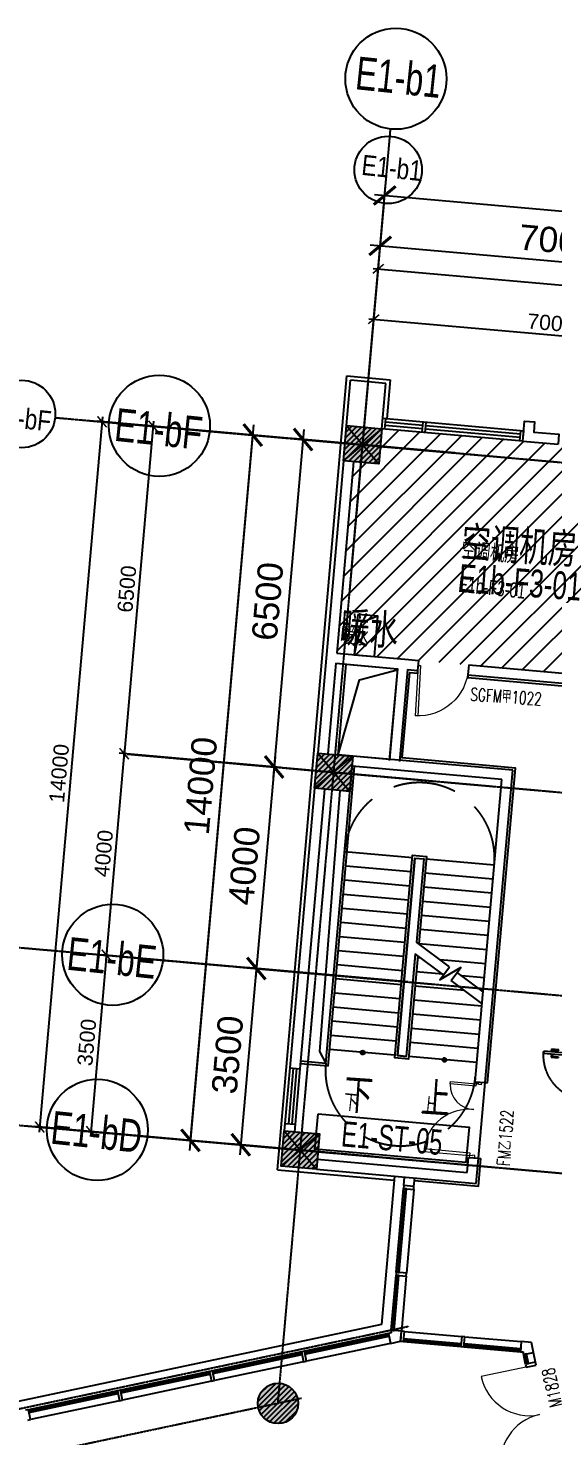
# Model space of a CAD drawing. Header units: millimetres. Extents: x -174040 to 151923, y -227569 to 142020.
# Drawn here: x -119024 to -108639, y 40837 to 68671 of the extents above; entities that cross this region are included whole.
import ezdxf
from ezdxf.enums import TextEntityAlignment as Align

# ---------------------------------------------------------------- set-up
doc = ezdxf.new("R2010")
doc.units = ezdxf.units.MM
doc.header["$LTSCALE"] = 5
for name, pattern in [('DASH', [0.35, 0.25, -0.1]), ('E-RG-1F$0$$0$DOTE', [2.42, 2, -0.2, 0.02, -0.2]), ('E-RG-2F-300xp$0$$2$CENTER', [2, 1.25, -0.25, 0.25, -0.25]), ('E1-RV-3F$0$DASH', [0.35, 0.25, -0.1]), ('XRE2$0$HIDDEN', [0.375, 0.25, -0.125])]:
    doc.linetypes.add(name, pattern=pattern)
for name, color, linetype in [('00外装饰面', 21, 'Continuous'), ('A—墙体', 7, 'Continuous'), ('A—文字索引', 40, 'Continuous'), ('A—楼梯、电梯、栏杆', 50, 'Continuous'), ('A—设备管丼、主管符号', 50, 'Continuous'), ('A—轴线、尺寸', 1, 'Continuous'), ('A—门窗', 135, 'Continuous'), ('E-COLS-F3$0$0S-COLS-HATCH', 8, 'Continuous'), ('E-COLS-F3$0$0S-COLS-HATCH-I', 8, 'Continuous'), ('E-COLS-F3$0$0S-COLS-LINE', 4, 'Continuous'), ('E-RG-2F-300xp$0$$0$0S-AXIS', 1, 'E-RG-2F-300xp$0$$2$CENTER'), ('E-RG-2F-300xp$0$E-RG-1F$0$A-DIMS-100', 1, 'Continuous'), ('E1-RI-3F$0$A-SYMB-DOOR', 4, 'Continuous'), ('I—平面—填充01(线状)', 8, 'Continuous'), ('I—平面—文字', 40, 'Continuous'), ('I—平面—文字（放大1：100）', 40, 'XRE2$0$HIDDEN'), ('I—平面—装饰面层线', 192, 'Continuous'), ('I—平面—门', 22, 'Continuous'), ('I—平面—门编号', 22, 'Continuous'), ('XRE1$0$A-SYMB', 4, 'Continuous'), ('XRE1$0$A-SYMB-NUMB-T', 4, 'Continuous'), ('轴线100', 1, 'Continuous')]:
    doc.layers.add(name, color=color, linetype=linetype)
for name, color, linetype, lineweight in [('A-DOOR', 32, 'Continuous', 5), ('E1-RI-3F$0$A-DOOR', 32, 'Continuous', 5), ('E1-RI-3F$0$A-GLAZ-CWMG', 3, 'Continuous', 5), ('E1-RV-3F$0$A-DOOR', 32, 'Continuous', 5), ('E1-RW-2F$0$A-DOOR', 1, 'Continuous', 5), ('XRE1$0$A-DOOR', 32, 'Continuous', 5)]:
    doc.layers.add(name, color=color, linetype=linetype, lineweight=lineweight)
doc.styles.add('ARIAL', font='arial.ttf')
doc.styles.add('E1-RI-3F$0$ECADI-TXT', font='simplex.shx', dxfattribs={"bigfont": 'hztxt.shx'})
doc.styles.add('XD2008', font='SIMYOU.TTF', dxfattribs={"width": 0.7})
doc.styles.add('XRE1$0$ECADI-TXT', font='simplex.shx', dxfattribs={"bigfont": 'hztxt.shx'})
doc.styles.add('幼圆', font='SIMYOU.TTF', dxfattribs={"width": 0.7})
doc.dimstyles.new('200', dxfattribs={"dimscale": 200, "dimtxt": 2.5, "dimasz": 2, "dimexe": 1, "dimexo": 1, "dimgap": 0.8, "dimtad": 1, "dimdec": 0, "dimdsep": 46, "dimtxsty": 'ARIAL', "dimblk1": 'ARCHTICK', "dimblk2": 'ARCHTICK', "dimsah": 1, "dimcen": -0.9, "dimdle": 1, "dimclrd": 256, "dimclre": 256, "dimclrt": 40, "dimaunit": 1, "dimadec": 0, "dimazin": 0, "dimtfac": 0.35, "dimtdec": 0, "dimtix": 1, "dimtmove": 2, "dimatfit": 3, "dimldrblk": 'ARCHTICK', "dimfxl": 0, "dimtvp": 0.8, "dimtolj": 1, "dimtzin": 0, "dimarcsym": 0})
doc.dimstyles.new('副本 100', dxfattribs={"dimscale": 100, "dimtxt": 2.5, "dimasz": 2, "dimexe": 1, "dimexo": 1, "dimgap": 0.8, "dimtad": 1, "dimdec": 0, "dimdsep": 46, "dimtxsty": 'ARIAL', "dimblk1": 'ARCHTICK', "dimblk2": 'ARCHTICK', "dimsah": 1, "dimcen": -0.9, "dimdle": 1, "dimclrd": 256, "dimclre": 256, "dimclrt": 40, "dimaunit": 1, "dimadec": 0, "dimazin": 0, "dimtfac": 0.35, "dimtdec": 0, "dimtix": 1, "dimtmove": 2, "dimatfit": 3, "dimldrblk": 'ARCHTICK', "dimfxl": 0, "dimtvp": 0.8, "dimtolj": 1, "dimtzin": 0, "dimarcsym": 0})
pattern_1 = [(45, (0, 0), (-53.0330086, 53.0330086), [])]

# ---------------------------------------------------------------- blocks, each defined once
blk = doc.blocks.new('_ArchTick')
at = {"color": 0, "linetype": 'ByBlock', "const_width": 0.15}
blk.add_lwpolyline([(-0.5, -0.5), (0.5, 0.5)], dxfattribs=at)
blk = doc.blocks.new('*D172')
at = {"layer": 'A—轴线、尺寸', "linetype": 'ByBlock', "lineweight": -2}
for p, q in [((-112479, 59586), (-112038, 64567)), ((-112255, 64385), (-104884, 63733)), ((-105506, 58970), (-105066, 63950))]:
    blk.add_line(p, q, dxfattribs=at)
at = {"layer": 'Defpoints', "color": 0, "linetype": 'ByBlock'}
for p in [(-105083, 63751), (-112496, 59387), (-105524, 58771)]:
    blk.add_point(p, dxfattribs=at)
at = {"layer": 'A—轴线、尺寸', "linetype": 'ByBlock', "lineweight": -2, "xscale": 400, "yscale": 400, "zscale": 400}
for p, rotation in [((-112056, 64367), 174.9478286028069), ((-105083, 63751), 354.9478286028069)]:
    blk.add_blockref('_ArchTick', p, dxfattribs=dict(at, rotation=rotation))
at = {"layer": 'A—轴线、尺寸', "color": 40, "linetype": 'ByBlock', "insert": (-108533, 64473), "char_height": 500, "attachment_point": 5, "rotation": 354.9478, "style": 'ARIAL'}
blk.add_mtext('\\A1;7000', dxfattribs=at)
blk = doc.blocks.new('*D203')
at = {"layer": 'A—轴线、尺寸', "linetype": 'ByBlock', "lineweight": -2}
for p, q in [((-112521, 59088), (-111949, 65563)), ((-112166, 65381), (-66444, 61339)), ((-67198, 55081), (-66626, 61556))]:
    blk.add_line(p, q, dxfattribs=at)
at = {"layer": 'Defpoints', "color": 0, "linetype": 'ByBlock'}
for p in [(-66643, 61357), (-112539, 58889), (-67216, 54882)]:
    blk.add_point(p, dxfattribs=at)
at = {"layer": 'A—轴线、尺寸', "linetype": 'ByBlock', "lineweight": -2, "xscale": 400, "yscale": 400, "zscale": 400}
for p, rotation in [((-111967, 65363), 174.9478286028069), ((-66643, 61357), 354.9478286028069)]:
    blk.add_blockref('_ArchTick', p, dxfattribs=dict(at, rotation=rotation))
at = {"layer": 'A—轴线、尺寸', "color": 40, "linetype": 'ByBlock', "insert": (-89268, 63774), "char_height": 500, "attachment_point": 5, "rotation": 354.9478, "style": 'ARIAL'}
blk.add_mtext('\\A1;45500', dxfattribs=at)
blk = doc.blocks.new('*D251')
at = {"layer": 'A—轴线、尺寸', "linetype": 'ByBlock', "lineweight": -2}
for p, q in [((-114490, 50277), (-114834, 46393)), ((-111889, 49847), (-114707, 50096)), ((-112197, 46360), (-115015, 46609))]:
    blk.add_line(p, q, dxfattribs=at)
at = {"layer": 'Defpoints', "color": 0, "linetype": 'ByBlock'}
for p in [(-111690, 49829), (-114816, 46592), (-111998, 46343)]:
    blk.add_point(p, dxfattribs=at)
at = {"layer": 'A—轴线、尺寸', "linetype": 'ByBlock', "lineweight": -2, "xscale": 400, "yscale": 400, "zscale": 400}
for p, rotation in [((-114508, 50078), 84.94782860218022), ((-114816, 46592), 264.9478286021802)]:
    blk.add_blockref('_ArchTick', p, dxfattribs=dict(at, rotation=rotation))
at = {"layer": 'A—轴线、尺寸', "color": 40, "linetype": 'ByBlock', "insert": (-115076, 48372), "char_height": 500, "attachment_point": 5, "rotation": 84.9478, "style": 'ARIAL'}
blk.add_mtext('\\A1;3500', dxfattribs=at)
blk = doc.blocks.new('*D252')
at = {"layer": 'A—轴线、尺寸', "linetype": 'ByBlock', "lineweight": -2}
for p, q in [((-114562, 60825), (-115830, 46481)), ((-110183, 60237), (-114779, 60643)), ((-111416, 46291), (-116012, 46697))]:
    blk.add_line(p, q, dxfattribs=at)
at = {"layer": 'Defpoints', "color": 0, "linetype": 'ByBlock'}
for p in [(-109983, 60219), (-115812, 46680), (-111216, 46274)]:
    blk.add_point(p, dxfattribs=at)
at = {"layer": 'A—轴线、尺寸', "linetype": 'ByBlock', "lineweight": -2, "xscale": 400, "yscale": 400, "zscale": 400}
for p, rotation in [((-114579, 60625), 84.94782860218022), ((-115812, 46680), 264.9478286021802)]:
    blk.add_blockref('_ArchTick', p, dxfattribs=dict(at, rotation=rotation))
at = {"layer": 'A—轴线、尺寸', "color": 40, "linetype": 'ByBlock', "insert": (-115610, 53689), "char_height": 500, "attachment_point": 5, "rotation": 84.9478, "style": 'ARIAL'}
blk.add_mtext('\\A1;14000', dxfattribs=at)
blk = doc.blocks.new('*D287')
at = {"layer": 'A—轴线、尺寸', "linetype": 'ByBlock', "lineweight": -2}
for p, q in [((-113566, 60737), (-114173, 53863)), ((-110581, 60272), (-113783, 60555)), ((-111153, 53797), (-114355, 54080))]:
    blk.add_line(p, q, dxfattribs=at)
at = {"layer": 'Defpoints', "color": 0, "linetype": 'ByBlock'}
for p in [(-110382, 60254), (-114156, 54063), (-110954, 53780)]:
    blk.add_point(p, dxfattribs=at)
at = {"layer": 'A—轴线、尺寸', "linetype": 'ByBlock', "lineweight": -2, "xscale": 400, "yscale": 400, "zscale": 400}
for p, rotation in [((-113583, 60537), 84.94782860218022), ((-114156, 54063), 264.9478286021802)]:
    blk.add_blockref('_ArchTick', p, dxfattribs=dict(at, rotation=rotation))
at = {"layer": 'A—轴线、尺寸', "color": 40, "linetype": 'ByBlock', "insert": (-114283, 57337), "char_height": 500, "attachment_point": 5, "rotation": 84.9478, "style": 'ARIAL'}
blk.add_mtext('\\A1;6500', dxfattribs=at)
blk = doc.blocks.new('*D288')
at = {"layer": 'A—轴线、尺寸', "linetype": 'ByBlock', "lineweight": -2}
for p, q in [((-114138, 54262), (-114526, 49879)), ((-111153, 53797), (-114355, 54080)), ((-111506, 49813), (-114707, 50096))]:
    blk.add_line(p, q, dxfattribs=at)
at = {"layer": 'Defpoints', "color": 0, "linetype": 'ByBlock'}
for p in [(-110954, 53780), (-114508, 50078), (-111307, 49795)]:
    blk.add_point(p, dxfattribs=at)
at = {"layer": 'A—轴线、尺寸', "linetype": 'ByBlock', "lineweight": -2, "xscale": 400, "yscale": 400, "zscale": 400}
for p, rotation in [((-114156, 54063), 84.94782860218022), ((-114508, 50078), 264.9478286021802)]:
    blk.add_blockref('_ArchTick', p, dxfattribs=dict(at, rotation=rotation))
at = {"layer": 'A—轴线、尺寸', "color": 40, "linetype": 'ByBlock', "insert": (-114746, 52107), "char_height": 500, "attachment_point": 5, "rotation": 84.9478, "style": 'ARIAL'}
blk.add_mtext('\\A1;4000', dxfattribs=at)
blk = doc.blocks.new('E1-RI-3F$0$SINGLE-FLUSH_VISION_-_0_94')
at = {"layer": 'E1-RI-3F$0$A-DOOR'}
for p, q in [((399, -76), (399, -1075)), ((450, -76), (399, -76)), ((450, -76), (450, -1076))]:
    blk.add_line(p, q, dxfattribs=at)
blk.add_arc((450, -76), 1000, 180, 270, dxfattribs=at)
blk = doc.blocks.new('XRE3')
at = {"layer": 'E-COLS-F3$0$0S-COLS-HATCH'}
for points in [[(11731058, -6148406), (11731755, -6148468), (11731693, -6149165), (11730996, -6149103)], [(11730485, -6154881), (11731183, -6154943), (11731121, -6155640), (11730424, -6155578)], [(11729825, -6162352), (11730522, -6162413), (11730460, -6163111), (11729763, -6163049)]]:
    blk.add_hatch(color=18, dxfattribs=at).paths.add_polyline_path(points)
h = blk.add_hatch(color=18, dxfattribs=at)
edge = h.paths.add_edge_path()
edge.add_arc((11729700, -6167740), 400, 0, 360)
at = {"layer": 'E-COLS-F3$0$0S-COLS-HATCH-I'}
h = blk.add_hatch(dxfattribs=at)
h.set_pattern_fill('ANSI31', color=256, scale=600, style=0)
h.set_pattern_definition(pattern_1)
h.paths.add_polyline_path([(11731058, -6148406), (11731755, -6148468), (11731693, -6149165), (11730996, -6149103)])
h = blk.add_hatch(dxfattribs=at)
h.set_pattern_fill('ANSI31', color=256, scale=600, style=0)
h.set_pattern_definition(pattern_1)
h.paths.add_polyline_path([(11730485, -6154881), (11731183, -6154943), (11731121, -6155640), (11730424, -6155578)])
h = blk.add_hatch(dxfattribs=at)
h.set_pattern_fill('ANSI31', color=256, scale=600, style=0)
h.set_pattern_definition(pattern_1)
h.paths.add_polyline_path([(11729825, -6162352), (11730522, -6162413), (11730460, -6163111), (11729763, -6163049)])
h = blk.add_hatch(dxfattribs=at)
h.set_pattern_fill('ANSI31', color=256, scale=600, style=0)
h.set_pattern_definition([(45, (-64.46, -729.16), (-53.0330086, 53.0330086), [])])
edge = h.paths.add_edge_path()
edge.add_arc((11729700, -6167740), 400, 0, 360)
at = {"layer": 'Defpoints'}
for p, q in [((11730996, -6149103), (11731755, -6148468)), ((11731058, -6148406), (11731693, -6149165)), ((11730485, -6154881), (11731121, -6155640)), ((11730424, -6155578), (11731183, -6154943)), ((11729763, -6163049), (11730522, -6162413)), ((11729825, -6162352), (11730460, -6163111))]:
    blk.add_line(p, q, dxfattribs=at)
at = {"layer": 'E-COLS-F3$0$0S-COLS-LINE', "color": 255}
for points in [[(11731058, -6148406), (11731755, -6148468), (11731693, -6149165), (11730996, -6149103)], [(11730485, -6154881), (11731183, -6154943), (11731121, -6155640), (11730424, -6155578)], [(11729825, -6162352), (11730522, -6162413), (11730460, -6163111), (11729763, -6163049)]]:
    blk.add_lwpolyline(points, close=True, dxfattribs=at)
blk.add_circle((11729700, -6167740), 400, dxfattribs=at)
blk = doc.blocks.new('E1-RI-3F$0$ECADI-TAG-DOOR')
blk = doc.blocks.new('E1-RV-3F$0$m1500')
at = {"layer": 'E1-RV-3F$0$A-DOOR'}
for p, q in [((11840495, -6201812), (11840533, -6201812)), ((11840495, -6201812), (11840495, -6201912)), ((11840495, -6201912), (11840545, -6201912)), ((11840533, -6201862), (11840533, -6201812)), ((11840533, -6201862), (11840545, -6201862)), ((11840545, -6201912), (11840545, -6201862)), ((11841958, -6201862), (11841945, -6201862)), ((11841945, -6201912), (11841945, -6201862)), ((11841995, -6201912), (11841945, -6201912)), ((11841958, -6201862), (11841958, -6201812)), ((11841995, -6201812), (11841958, -6201812)), ((11841995, -6201812), (11841995, -6201912))]:
    blk.add_line(p, q, dxfattribs=at)
for points in [[(11840533, -6200900), (11840533, -6201812), (11840583, -6201812), (11840583, -6200900)], [(11841958, -6201299), (11841958, -6201812), (11841908, -6201812), (11841908, -6201299)]]:
    blk.add_lwpolyline(points, close=True, dxfattribs=at)
for centre, radius, start, end in [((11840558, -6201787), 888, 358.3865, 88.3865), ((11841933, -6201787), 489, 92.9807, 182.9807)]:
    blk.add_arc(centre, radius, start, end, dxfattribs=at)
blk = doc.blocks.new('E1-RV-3F$0$3')
at = {"layer": 'A—楼梯、电梯、栏杆'}
h = blk.add_hatch(color=256, dxfattribs=at)
edge = h.paths.add_edge_path()
edge.add_arc((10773785, -7567737), 20, 138.7891, 318.7891, ccw=False)
edge.add_arc((10773785, -7567737), 20, -41.2109, 138.7891, ccw=False)
blk.add_lwpolyline([(10773800, -7567750, -1), (10773770, -7567724, -1)], format="xyb", close=True, dxfattribs=at)
blk = doc.blocks.new('E1-RI-3F$0$MRY_CW-DOOR-2_ALUMINUM_-_C')
at = {"layer": 'E1-RI-3F$0$A-DOOR'}
for p, q in [((-970, 12.7), (-970, 979.525)), ((970, 12.7), (970, 985.875))]:
    blk.add_line(p, q, dxfattribs=at)
for centre, radius, start, end in [((-970, 12.7), 966.825, 360, 90), ((970, 12.7), 973.175, 90, 180)]:
    blk.add_arc(centre, radius, start, end, dxfattribs=at)
blk = doc.blocks.new('XRE1$0$ECADI-TAG-CODE')
at = {"layer": 'XRE1$0$A-SYMB-NUMB-T', "color": 1}
blk.add_lwpolyline([(0, 3.5), (15, 3.5), (15, 0), (0, 0)], close=True, dxfattribs=at)
at = {"layer": 'XRE1$0$A-SYMB-NUMB-T', "style": 'XRE1$0$ECADI-TXT', "width": 0.7}
blk.add_attdef('CODE', text='', height=2.5, dxfattribs=at).set_placement((7.5, 1.75), align=Align.MIDDLE_CENTER)
blk = doc.blocks.new('XRE1$0$DOOR1000')
at = {"layer": 'XRE1$0$A-DOOR'}
for p, q in [((0, 1000), (56, 1000)), ((0, 0), (0, 1000)), ((56, 0), (56, 1000)), ((0, 0), (56, 0))]:
    blk.add_line(p, q, dxfattribs=at)
blk.add_arc((0, 0), 1000, 0, 90, dxfattribs=at)
blk = doc.blocks.new('E1-RW-2F$0$DOOR1000')
at = {"layer": 'E1-RW-2F$0$A-DOOR'}
for p, q in [((0, 1000), (56, 1000)), ((0, 0), (0, 1000)), ((56, 0), (56, 1000)), ((0, 0), (56, 0))]:
    blk.add_line(p, q, dxfattribs=at)
blk.add_arc((0, 0), 1000, 0, 90, dxfattribs=at)
blk = doc.blocks.new('E1-RW-1F$0$DOOR1000')
at = {"layer": 'I—平面—门'}
for p, q in [((0, 1000), (56, 1000)), ((0, 0), (0, 1000)), ((56, 0), (56, 1000)), ((-62, 826), (-40, 804)), ((-62, 826), (-62, 674)), ((-8, 826), (-62, 826)), ((-40, 674), (-62, 674)), ((-40, 804), (-40, 674)), ((-8, 804), (-40, 804)), ((-8, 845), (-8, 784)), ((1, 845), (-8, 845)), ((1, 784), (-8, 784)), ((56, 845), (65, 845)), ((56, 784), (65, 784)), ((65, 845), (65, 784)), ((65, 826), (120, 826)), ((65, 804), (98, 804)), ((120, 826), (98, 804)), ((98, 804), (98, 674)), ((98, 674), (120, 674)), ((120, 826), (120, 674)), ((0, 0), (56, 0))]:
    blk.add_line(p, q, dxfattribs=at)
at = {"layer": 'I—平面—门', "color": 8, "linetype": 'DASH', "ltscale": 0.4}
blk.add_arc((0, 0), 1000, 0, 90, dxfattribs=at)
blk = doc.blocks.new('DOOR1000')
at = {"layer": 'A-DOOR'}
for p, q in [((0, 1000), (56, 1000)), ((0, 0), (0, 1000)), ((56, 0), (56, 1000)), ((0, 0), (56, 0))]:
    blk.add_line(p, q, dxfattribs=at)
blk.add_arc((0, 0), 1000, 0, 90, dxfattribs=at)
blk = doc.blocks.new('*D442')
at = {"layer": 'Defpoints', "color": 0, "linetype": 'ByBlock'}
for p in [(-225729, 62820), (-233142, 58457), (-226169, 57840)]:
    blk.add_point(p, dxfattribs=at)
at = {"layer": '轴线100', "linetype": 'ByBlock', "lineweight": -2}
for p, q in [((-233133, 58556), (-232693, 63536)), ((-232801, 63446), (-225629, 62812)), ((-226160, 57940), (-225720, 62920))]:
    blk.add_line(p, q, dxfattribs=at)
at = {"layer": '轴线100', "linetype": 'ByBlock', "lineweight": -2, "xscale": 200, "yscale": 200, "zscale": 200}
for p, rotation in [((-232702, 63437), 174.9478286063447), ((-225729, 62820), 354.9478286063447)]:
    blk.add_blockref('_ArchTick', p, dxfattribs=dict(at, rotation=rotation))
at = {"layer": '轴线100', "color": 40, "linetype": 'ByBlock', "insert": (-229195, 63361), "char_height": 300, "attachment_point": 5, "rotation": 354.9478, "style": 'ARIAL'}
blk.add_mtext('\\A1;7000', dxfattribs=at)
blk = doc.blocks.new('*D474')
at = {"layer": 'Defpoints', "color": 0, "linetype": 'ByBlock'}
for p in [(-187289, 60426), (-233185, 57958), (-187861, 53952)]:
    blk.add_point(p, dxfattribs=at)
at = {"layer": '轴线100', "linetype": 'ByBlock', "lineweight": -2}
for p, q in [((-233176, 58058), (-232603, 64532)), ((-232712, 64442), (-187189, 60417)), ((-187853, 54051), (-187280, 60526))]:
    blk.add_line(p, q, dxfattribs=at)
at = {"layer": '轴线100', "linetype": 'ByBlock', "lineweight": -2, "xscale": 200, "yscale": 200, "zscale": 200}
for p, rotation in [((-232612, 64433), 174.9478286063447), ((-187289, 60426), 354.9478286063447)]:
    blk.add_blockref('_ArchTick', p, dxfattribs=dict(at, rotation=rotation))
at = {"layer": '轴线100', "color": 40, "linetype": 'ByBlock', "insert": (-209930, 62662), "char_height": 300, "attachment_point": 5, "rotation": 354.9478, "style": 'ARIAL'}
blk.add_mtext('\\A1;45500', dxfattribs=at)
blk = doc.blocks.new('*D522')
at = {"layer": 'Defpoints', "color": 0, "linetype": 'ByBlock'}
for p in [(-235174, 50611), (-238300, 47374), (-235482, 47125)]:
    blk.add_point(p, dxfattribs=at)
at = {"layer": '轴线100', "linetype": 'ByBlock', "lineweight": -2}
for p, q in [((-237983, 50960), (-238309, 47275)), ((-235274, 50620), (-238092, 50869)), ((-235582, 47134), (-238400, 47383))]:
    blk.add_line(p, q, dxfattribs=at)
at = {"layer": '轴线100', "linetype": 'ByBlock', "lineweight": -2, "xscale": 200, "yscale": 200, "zscale": 200}
for p, rotation in [((-237992, 50861), 84.94782860218118), ((-238300, 47374), 264.9478286021812)]:
    blk.add_blockref('_ArchTick', p, dxfattribs=dict(at, rotation=rotation))
at = {"layer": '轴线100', "color": 40, "linetype": 'ByBlock', "insert": (-238379, 49138), "char_height": 300, "attachment_point": 5, "rotation": 84.9478, "style": 'ARIAL'}
blk.add_mtext('\\A1;3500', dxfattribs=at)
blk = doc.blocks.new('*D523')
at = {"layer": 'Defpoints', "color": 0, "linetype": 'ByBlock'}
for p in [(-233120, 60971), (-239312, 47464), (-234353, 47025)]:
    blk.add_point(p, dxfattribs=at)
at = {"layer": '轴线100', "linetype": 'ByBlock', "lineweight": -2}
for p, q in [((-238070, 61509), (-239321, 47364)), ((-233219, 60980), (-238178, 61418)), ((-234452, 47034), (-239411, 47472))]:
    blk.add_line(p, q, dxfattribs=at)
at = {"layer": '轴线100', "linetype": 'ByBlock', "lineweight": -2, "xscale": 200, "yscale": 200, "zscale": 200}
for p, rotation in [((-238079, 61409), 84.94782860218118), ((-239312, 47464), 264.9478286021812)]:
    blk.add_blockref('_ArchTick', p, dxfattribs=dict(at, rotation=rotation))
at = {"layer": '轴线100', "color": 40, "linetype": 'ByBlock', "insert": (-238928, 54457), "char_height": 300, "attachment_point": 5, "rotation": 84.9478, "style": 'ARIAL'}
blk.add_mtext('\\A1;14000', dxfattribs=at)
blk = doc.blocks.new('*D562')
at = {"layer": 'Defpoints', "color": 0, "linetype": 'ByBlock'}
for p in [(-233866, 61037), (-237640, 54845), (-234439, 54562)]:
    blk.add_point(p, dxfattribs=at)
at = {"layer": '轴线100', "linetype": 'ByBlock', "lineweight": -2}
for p, q in [((-237059, 61419), (-237649, 54745)), ((-233966, 61046), (-237167, 61329)), ((-234538, 54571), (-237740, 54854))]:
    blk.add_line(p, q, dxfattribs=at)
at = {"layer": '轴线100', "linetype": 'ByBlock', "lineweight": -2, "xscale": 200, "yscale": 200, "zscale": 200}
for p, rotation in [((-237068, 61320), 84.94782860218118), ((-237640, 54845), 264.9478286021812)]:
    blk.add_blockref('_ArchTick', p, dxfattribs=dict(at, rotation=rotation))
at = {"layer": '轴线100', "color": 40, "linetype": 'ByBlock', "insert": (-237586, 58103), "char_height": 300, "attachment_point": 5, "rotation": 84.9478, "style": 'ARIAL'}
blk.add_mtext('\\A1;6500', dxfattribs=at)
blk = doc.blocks.new('*D563')
at = {"layer": 'Defpoints', "color": 0, "linetype": 'ByBlock'}
for p in [(-234439, 54562), (-237992, 50861), (-234791, 50578)]:
    blk.add_point(p, dxfattribs=at)
at = {"layer": '轴线100', "linetype": 'ByBlock', "lineweight": -2}
for p, q in [((-237631, 54945), (-238001, 50761)), ((-234538, 54571), (-237740, 54854)), ((-234890, 50586), (-238092, 50869))]:
    blk.add_line(p, q, dxfattribs=at)
at = {"layer": '轴线100', "linetype": 'ByBlock', "lineweight": -2, "xscale": 200, "yscale": 200, "zscale": 200}
for p, rotation in [((-237640, 54845), 84.94782860218118), ((-237992, 50861), 264.9478286021812)]:
    blk.add_blockref('_ArchTick', p, dxfattribs=dict(at, rotation=rotation))
at = {"layer": '轴线100', "color": 40, "linetype": 'ByBlock', "insert": (-238048, 52873), "char_height": 300, "attachment_point": 5, "rotation": 84.9478, "style": 'ARIAL'}
blk.add_mtext('\\A1;4000', dxfattribs=at)
blk = doc.blocks.new('A$C1C9D1350')
at = {"layer": '轴线100', "linetype": 'E-RG-1F$0$$0$DOTE'}
for p, q in [((-234596.2, 41999.3), (-232498.4, 65727.9)), ((-239010.8, 61491.6), (-181729.9, 56427.6)), ((-237578.2, 54839.6), (-219547.3, 53245.6)), ((-239935.4, 51032.4), (-182654.5, 45968.4)), ((-240243.7, 47546), (-182962.7, 42482)), ((-232013.8, 43517), (-276627.4, 34072.6)), ((-234132.4, 42097.4), (-276431.7, 33143))]:
    blk.add_line(p, q, dxfattribs=at)
at = {"layer": '轴线100', "linetype": 'ByBlock'}
blk.add_line((-232744.4, 62945), (-232498.4, 65727.9), dxfattribs=at)
for centre in [(-232416.2, 66389.4), (-239669.8, 61562.6)]:
    blk.add_circle(centre, 666.7, dxfattribs=at)
at = {"layer": '轴线100', "color": 40, "style": 'ARIAL', "width": 0.8}
for s, p in [('E1-b1', (-232343.3, 66429.2)), ('E1-bF', (-239691.7, 61480.1))]:
    blk.add_text(s, height=400, rotation=354, dxfattribs=at).set_placement(p, align=Align.MIDDLE_CENTER)
at = {"layer": '轴线100', "linetype": 'ByBlock'}
for base, p1, p2, angle, picture, middle in [((-187289, 60426), (-233184.6, 57958.5), (-187861.4, 53951.6), 174.94783, '*D474', (-209930.1, 62661.7)), ((-225728.9, 62820.4), (-233141.9, 58456.7), (-226169.1, 57840.2), 174.94783, '*D442', (-229194.7, 63360.9)), ((-239311.8, 47463.6), (-233119.8, 60970.8), (-234352.6, 47025.2), 84.94783, '*D523', (-238927.6, 54457)), ((-237640, 54845.1), (-233866.1, 61036.8), (-234438.5, 54562), 84.94783, '*D562', (-237586.1, 58103)), ((-237992.3, 50860.6), (-234438.5, 54562), (-234790.8, 50577.6), 84.94783, '*D563', (-238048.4, 52873.4)), ((-238300.5, 47374.2), (-235174, 50611.5), (-235482.3, 47125.1), 84.94783, '*D522', (-238378.7, 49138))]:
    dim = blk.add_linear_dim(base=base, p1=p1, p2=p2, angle=angle, dimstyle='副本 100', override={"dimtxt": 3}, dxfattribs=at)
    dim.commit()
    dim.dimension.update_dxf_attribs({"geometry": picture, "text_midpoint": middle})

msp = doc.modelspace()

# ---------------------------------------------------------------- hatches: boundary and pattern name
at = {"layer": 'I—平面—填充01(线状)'}
h = msp.add_hatch(dxfattribs=at)
h.set_pattern_fill('ANSI31', color=256, scale=100, style=0)
h.set_pattern_definition([(45, (-11843778.7, 6209218.7), (-224.506403, 224.506403), [])])
edge = h.paths.add_edge_path()
edge.add_line((-112023.8, 60750.8), (-112085.4, 60053.6))
edge.add_line((-112085.4, 60053.6), (-112583.3, 60097.6))
edge.add_line((-112583.3, 60097.6), (-112917.9, 56312.4))
edge.add_line((-112917.9, 56312.4), (-105895.5, 55691.5))
edge.add_line((-105895.5, 55691.5), (-105560.8, 59476.8))
edge.add_line((-105560.8, 59476.8), (-105809.9, 59498.8))
edge.add_line((-105809.9, 59498.8), (-105746.8, 60195.9))
edge.add_line((-105746.8, 60195.9), (-112023.8, 60750.9))

# ---------------------------------------------------------------- linework, layer by layer
at = {"layer": '00外装饰面', "linetype": 'ByBlock', "ltscale": 5}
for p, q in [((-114085.9, 46095.5), (-112715.5, 61795.3)), ((-112715.5, 61795.3), (-111858.7, 61720.5)), ((-111858.7, 61720.5), (-111927.4, 60943.1)), ((-114085.9, 46095.5), (-111781.4, 45891.8)), ((-111774.6, 45971.3), (-112028.7, 43037.5)), ((-112028.7, 43037.5), (-121062.3, 41125.2))]:
    msp.add_line(p, q, dxfattribs=at)
at = {"layer": 'A—墙体'}
for p, q in [((-112721, 60812.5), (-112641.8, 61709.3)), ((-111944.5, 61647.7), (-112641.8, 61709.3)), ((-112023.8, 60750.8), (-111944.5, 61647.7)), ((-109234.2, 60504.2), (-109216.5, 60703.6)), ((-109234.2, 60504.2), (-108536.9, 60442.6)), ((-112782.5, 60115.2), (-113293.3, 54337.7)), ((-112583.3, 60097.6), (-112917.9, 56312.4)), ((-112917.9, 56312.4), (-111498.6, 56186.9)), ((-112935.5, 56113.1), (-113094, 54320.1)), ((-112935.5, 56113.1), (-111715.5, 56005.3)), ((-111715.5, 56005.3), (-111876.2, 54187.4)), ((-111516.2, 55987.7), (-111676.9, 54169.7)), ((-111516.2, 55987.7), (-111317, 55970.1)), ((-111498.6, 56186.9), (-111299.4, 56169.3)), ((-111299.4, 56169.3), (-111317, 55970.1)), ((-110303.3, 56081.2), (-110320.9, 55882)), ((-110303.3, 56081.2), (-107091, 55797.3)), ((-110320.9, 55882), (-107108.4, 55598)), ((-109650.3, 53814.9), (-112613.7, 54076.9)), ((-109650.3, 53814.9), (-112613.7, 54076.9)), ((-109433.5, 53996.5), (-112596.1, 54276.1)), ((-109433.5, 53996.5), (-112596.1, 54276.1)), ((-110178.7, 47838.2), (-109650.3, 53814.9)), ((-110178.7, 47838.2), (-109650.3, 53814.9)), ((-109979.5, 47820.6), (-109433.5, 53996.5)), ((-109979.5, 47820.6), (-109433.5, 53996.5)), ((-113355.1, 53640.5), (-113843.8, 48112)), ((-113355.1, 53640.5), (-113843.8, 48112)), ((-113155.8, 53622.9), (-113644.6, 48094.4)), ((-113155.8, 53622.9), (-113644.6, 48094.4)), ((-113843.8, 48112), (-113644.6, 48094.4)), ((-113843.8, 48112), (-113644.6, 48094.4)), ((-110178.7, 47838.2), (-109979.5, 47820.6)), ((-110178.7, 47838.2), (-109979.5, 47820.6)), ((-113940.7, 47016.3), (-113953.9, 46866.9)), ((-113940.7, 47016.3), (-113953.9, 46866.9)), ((-113940.7, 47016.3), (-113741.4, 46998.7)), ((-113940.7, 47016.3), (-113741.4, 46998.7)), ((-113741.4, 46998.7), (-113754.7, 46849.3)), ((-113741.4, 46998.7), (-113754.7, 46849.3)), ((-113300.6, 46307.2), (-110337.2, 46045.2)), ((-113300.6, 46307.2), (-110337.2, 46045.2)), ((-110337.2, 46045.2), (-110310.8, 46344)), ((-110337.2, 46045.2), (-110310.8, 46344)), ((-110310.8, 46344), (-110111.6, 46326.4)), ((-110310.8, 46344), (-110111.6, 46326.4)), ((-110155.6, 45828.4), (-110111.6, 46326.4)), ((-110155.6, 45828.4), (-110111.6, 46326.4)), ((-113318.2, 46108), (-110155.6, 45828.4)), ((-113318.2, 46108), (-110155.6, 45828.4))]:
    msp.add_line(p, q, dxfattribs=at)
msp.add_lwpolyline([(-109234.2, 60504.2), (-109198.9, 60902.7), (-108999.7, 60885.1), (-109017.3, 60685.8), (-108519.3, 60641.8), (-108536.9, 60442.6)], dxfattribs=at)
at = {"layer": 'A—楼梯、电梯、栏杆'}
for p, q in [((-113133.2, 48201.2), (-112613.7, 54076.9)), ((-113133.2, 48201.2), (-112613.7, 54076.9)), ((-113087.8, 48147), (-112563.9, 54072.5)), ((-113087.8, 48147), (-112563.9, 54072.5)), ((-111419, 52265.7), (-112763.7, 52385)), ((-111419, 52265.7), (-112763.7, 52385)), ((-111443.7, 51986.8), (-112738.2, 52101.6)), ((-111443.7, 51986.8), (-112738.2, 52101.6)), ((-111369.2, 52261.3), (-111715.5, 48356.6)), ((-111369.2, 52261.3), (-111715.5, 48356.6)), ((-111369.2, 52261.3), (-111194.9, 52245.8)), ((-111369.2, 52261.3), (-111194.9, 52245.8)), ((-111194.9, 52245.8), (-111340.8, 50600.3)), ((-111194.9, 52245.8), (-111340.8, 50600.3)), ((-109800.4, 52122.2), (-111145.1, 52241.4)), ((-109800.4, 52122.2), (-111145.1, 52241.4)), ((-111468.5, 51707.9), (-112762.8, 51822.7)), ((-111468.5, 51707.9), (-112762.8, 51822.7)), ((-109825.1, 51843.3), (-111169.8, 51962.5)), ((-109825.1, 51843.3), (-111169.8, 51962.5)), ((-111493.2, 51429), (-112787.5, 51543.8)), ((-111493.2, 51429), (-112787.5, 51543.8)), ((-109849.8, 51564.3), (-111194.5, 51683.6)), ((-109849.8, 51564.3), (-111194.5, 51683.6)), ((-111517.9, 51150.1), (-112812.1, 51264.9)), ((-111517.9, 51150.1), (-112812.1, 51264.9)), ((-109874.6, 51285.4), (-111219.3, 51404.7)), ((-109874.6, 51285.4), (-111219.3, 51404.7)), ((-111542.7, 50871.2), (-112836.8, 50985.9)), ((-111542.7, 50871.2), (-112836.8, 50985.9)), ((-109899.3, 51006.5), (-111244, 51125.8)), ((-109899.3, 51006.5), (-111244, 51125.8)), ((-111567.4, 50592.3), (-112861.5, 50707)), ((-111567.4, 50592.3), (-112861.5, 50707)), ((-109924, 50727.6), (-111268.7, 50846.9)), ((-109924, 50727.6), (-111268.7, 50846.9)), ((-111592.1, 50313.4), (-112886.1, 50428.1)), ((-111592.1, 50313.4), (-112886.1, 50428.1)), ((-110684.7, 50112.4), (-111340.8, 50600.3)), ((-110684.7, 50112.4), (-111340.8, 50600.3)), ((-109948.8, 50448.7), (-111293.5, 50568)), ((-109948.8, 50448.7), (-111293.5, 50568)), ((-111616.9, 50034.5), (-112910.8, 50149.2)), ((-111616.9, 50034.5), (-112910.8, 50149.2)), ((-111361.5, 50366.4), (-111541.2, 48341.1)), ((-111361.5, 50366.4), (-111541.2, 48341.1)), ((-110804.1, 49951.9), (-111361.5, 50366.5)), ((-110804.1, 49951.9), (-111361.5, 50366.5)), ((-111249.2, 50283), (-111318.2, 50289.1)), ((-111249.2, 50283), (-111318.2, 50289.1)), ((-109973.5, 50169.8), (-110868.7, 50249.2)), ((-109973.5, 50169.8), (-110868.7, 50249.2)), ((-111641.6, 49755.6), (-112935.4, 49870.3)), ((-111641.6, 49755.6), (-112935.4, 49870.3)), ((-110820, 49963.8), (-111342.9, 50010.2)), ((-110820, 49963.8), (-111342.9, 50010.2)), ((-110041.9, 49385.2), (-110651.6, 49838.6)), ((-110041.9, 49385.2), (-110651.6, 49838.6)), ((-110021.2, 49619.1), (-110532.3, 49999.1)), ((-110021.2, 49619.1), (-110532.3, 49999.1)), ((-109998.2, 49890.9), (-110439.5, 49930)), ((-109998.2, 49890.9), (-110439.5, 49930)), ((-111666.3, 49476.7), (-112960.1, 49591.4)), ((-111666.3, 49476.7), (-112960.1, 49591.4)), ((-110390.8, 49644.6), (-111367.7, 49731.3)), ((-110390.8, 49644.6), (-111367.7, 49731.3)), ((-111691.1, 49197.7), (-112984.7, 49312.5)), ((-111691.1, 49197.7), (-112984.7, 49312.5)), ((-110047.7, 49333.1), (-111392.4, 49452.4)), ((-110047.7, 49333.1), (-111392.4, 49452.4)), ((-111715.8, 48918.8), (-113009.4, 49033.6)), ((-111715.8, 48918.8), (-113009.4, 49033.6)), ((-110072.4, 49054.2), (-111417.1, 49173.4)), ((-110072.4, 49054.2), (-111417.1, 49173.4)), ((-111740.5, 48639.9), (-113034.1, 48754.6)), ((-111740.5, 48639.9), (-113034.1, 48754.6)), ((-110097.2, 48775.3), (-111441.9, 48894.5)), ((-110097.2, 48775.3), (-111441.9, 48894.5)), ((-111765.3, 48361), (-113058.7, 48475.7)), ((-111765.3, 48361), (-113058.7, 48475.7)), ((-110121.9, 48496.4), (-111466.6, 48615.6)), ((-110121.9, 48496.4), (-111466.6, 48615.6)), ((-113087.8, 48147), (-113635.6, 48195.5)), ((-113087.8, 48147), (-113635.6, 48195.5)), ((-113133.2, 48201.2), (-113631.2, 48245.3)), ((-113133.2, 48201.2), (-113631.2, 48245.3)), ((-111715.5, 48356.6), (-111541.2, 48341.1)), ((-111715.5, 48356.6), (-111541.2, 48341.1)), ((-110146.6, 48217.5), (-111491.3, 48336.7)), ((-110146.6, 48217.5), (-111491.3, 48336.7))]:
    msp.add_line(p, q, dxfattribs=at)
for points in [[(-112399.3, 48417.3, 0, 0, 0), (-111984.5, 53108, 0, 0, 0), (-110390.7, 52967.1, 0, 0, 0), (-110614.3, 50438.2, 40, 0, 0), (-110627.5, 50288.8, 0, 0, 0)], [(-112399.3, 48417.3, 0, 0, 0), (-111984.5, 53108, 0, 0, 0), (-110390.7, 52967.1, 0, 0, 0), (-110614.3, 50438.2, 40, 0, 0), (-110627.5, 50288.8, 0, 0, 0)], [(-110805.6, 48275.9, 0, 0, 0), (-110698.1, 49490.4, 40, 0, 0), (-110684.9, 49639.8, 0, 0, 0)], [(-110805.6, 48275.9, 0, 0, 0), (-110698.1, 49490.4, 40, 0, 0), (-110684.9, 49639.8, 0, 0, 0)]]:
    msp.add_lwpolyline(points, format="xyseb", dxfattribs=at)
for points in [[(-111314.4, 50331.4), (-111495.8, 48286.9), (-111769.7, 48311.2), (-111414.6, 52315.5), (-111140.7, 52291.2), (-111293.7, 50565.2)], [(-111314.4, 50331.4), (-111495.8, 48286.9), (-111769.7, 48311.2), (-111414.6, 52315.5), (-111140.7, 52291.2), (-111293.7, 50565.2)], [(-111362.9, 50351.1), (-111541.2, 48341.1), (-111715.5, 48356.6), (-111369.2, 52261.3), (-111194.9, 52245.8), (-111340.8, 50600.3)], [(-111362.9, 50351.1), (-111541.2, 48341.1), (-111715.5, 48356.6), (-111369.2, 52261.3), (-111194.9, 52245.8), (-111340.8, 50600.3)], [(-110651.6, 49838.6), (-110459.4, 50097.1), (-110877.3, 49853.5), (-110684.7, 50112.4)], [(-110651.6, 49838.6), (-110459.4, 50097.1), (-110877.3, 49853.5), (-110684.7, 50112.4)]]:
    msp.add_lwpolyline(points, dxfattribs=at)
at = {"layer": 'A—楼梯、电梯、栏杆', "linetype": 'E1-RV-3F$0$DASH', "ltscale": 1000}
for centre, radius, start, end in [((-111280.9, 52266), 1487.6, 354.45966, 175.436), ((-111280.9, 52266), 1487.6, 354.45966, 175.436), ((-111654.1, 48057.6), 1486.1, 174.45282, 355.44284), ((-111654.1, 48057.6), 1486.1, 174.45282, 355.44284)]:
    msp.add_arc(centre, radius, start, end, dxfattribs=at)
at = {"layer": 'A—设备管丼、主管符号'}
for points in [[(-112499, 57078.4), (-112569.4, 56281.5), (-112171, 56246.3), (-112100.5, 57043.2)], [(-112732.8, 56095.2), (-111715.5, 56005.3), (-111873.6, 54212.2), (-112891.3, 54302.1)]]:
    msp.add_lwpolyline(points, close=True, dxfattribs=at)
for points in [[(-112100.5, 57043.2), (-112431.8, 56913.1), (-112569.4, 56281.5)], [(-112891.3, 54302.1), (-112467.8, 55782.9), (-111717.3, 55980.3)], [(-112857, 53596.4), (-113256.4, 48439.5), (-113132.4, 48201.2)], [(-112857, 53596.4), (-113256.4, 48439.5), (-113132.4, 48201.2)]]:
    msp.add_lwpolyline(points, dxfattribs=at)
at = {"layer": 'A—轴线、尺寸', "linetype": 'E-RG-1F$0$$0$DOTE'}
for p, q in [((-113977.5, 42625), (-111852.8, 66658.4)), ((-115430.8, 60700.7), (-60738.7, 55865.6)), ((-113396.3, 53995.5), (-99030, 52725.4)), ((-116355.5, 50241.5), (-113327.9, 49973.8)), ((-116664.5, 46755.2), (-113636.1, 46487.4)), ((-111496.4, 42996.9), (-156110, 33552.5))]:
    msp.add_line(p, q, dxfattribs=at)
at = {"layer": 'A—轴线、尺寸', "linetype": 'ByBlock'}
for p, q in [((-112227.1, 62424.9), (-111852.8, 66658.4)), ((-115812.4, 46679.8), (-114579.5, 60625.4))]:
    msp.add_line(p, q, dxfattribs=at)
for centre in [(-111745.7, 67671.1), (-116425, 60808.5), (-117349.6, 50349.3), (-117655.7, 46887)]:
    msp.add_circle(centre, 1000, dxfattribs=at)
at = {"layer": 'A—门窗'}
for p, q in [((-109234.2, 60504.2), (-112024.3, 60750.9)), ((-109216.6, 60703.5), (-112006.7, 60950.1)), ((-111964, 60745.6), (-111946.4, 60944.9)), ((-111221, 60746.8), (-111958.1, 60812)), ((-111215.1, 60813.2), (-111952.2, 60878.4)), ((-111226.9, 60680.4), (-111209.2, 60879.7)), ((-111167.1, 60675.1), (-111149.5, 60874.5)), ((-109288.1, 60575.9), (-111161.2, 60741.5)), ((-109282.2, 60642.3), (-111155.4, 60807.9)), ((-109293.9, 60509.5), (-109276.3, 60708.9)), ((-113843.8, 48112), (-113940.7, 47016.3)), ((-113843.8, 48112), (-113940.7, 47016.3)), ((-113777.4, 48106.2), (-113874.3, 47010.4)), ((-113777.4, 48106.2), (-113874.3, 47010.4)), ((-113711, 48100.3), (-113807.9, 47004.6)), ((-113711, 48100.3), (-113807.9, 47004.6)), ((-113644.6, 48094.4), (-113741.4, 46998.7)), ((-113644.6, 48094.4), (-113741.4, 46998.7)), ((-111587.9, 45785.4), (-111573, 45953.7)), ((-111388.7, 45768), (-111373.8, 45936.1)), ((-111737.4, 44071.9), (-111593.1, 45725.6)), ((-111562.7, 45722.9), (-111706.9, 44069.2)), ((-111681.6, 44067), (-111537.4, 45720.7)), ((-111587.9, 45785.4), (-111593.1, 45725.6)), ((-111593.1, 45725.6), (-111393.9, 45708.2)), ((-111388.7, 45768), (-111587.9, 45785.4)), ((-111537.4, 45720.7), (-111562.7, 45722.9)), ((-111393.9, 45708.2), (-111538.1, 44054.5)), ((-111393.9, 45708.2), (-111388.7, 45768)), ((-111837.3, 42925.4), (-111742.6, 44012.1)), ((-111712.1, 44009.4), (-111806.9, 42922.7)), ((-111781.6, 42920.5), (-111686.8, 44007.2)), ((-111686.8, 44007.2), (-111712.1, 44009.4)), ((-111706.9, 44069.2), (-111681.6, 44067)), ((-111543.3, 43994.7), (-111638.1, 42908)), ((-111806.9, 42922.7), (-111781.6, 42920.5)), ((-111578.4, 42901.7), (-110443.6, 42802.7)), ((-111893.7, 42861.7), (-113556.4, 42509.7)), ((-111887.4, 42831.8), (-113550, 42479.8)), ((-113544.8, 42455), (-111882.1, 42807)), ((-111852.3, 42666), (-113514.9, 42314.1)), ((-111882.1, 42807), (-111887.4, 42831.8)), ((-111595.8, 42702.5), (-110461, 42603.5)), ((-111590.9, 42758.2), (-111593.1, 42732.9)), ((-111593.1, 42732.9), (-110458.3, 42633.9)), ((-110456.1, 42659.2), (-111590.9, 42758.2)), ((-110458.3, 42633.9), (-110456.1, 42659.2)), ((-110401.2, 42598.3), (-109282.3, 42500.7)), ((-110396.3, 42654), (-110398.5, 42628.7)), ((-110398.5, 42628.7), (-109279.7, 42531.1)), ((-109277.5, 42556.4), (-110396.3, 42654)), ((-110383.8, 42797.5), (-109265, 42699.9)), ((-109265, 42699.9), (-109282.3, 42500.7)), ((-109064.6, 42682.5), (-109265, 42699.9)), ((-109023, 42485.7), (-109064.6, 42682.5)), ((-113615.1, 42497.3), (-115376, 42124.5)), ((-113608.7, 42467.4), (-115369.7, 42094.6)), ((-115364.5, 42069.8), (-113603.5, 42442.6)), ((-113603.5, 42442.6), (-113608.7, 42467.4)), ((-113550, 42479.8), (-113544.8, 42455)), ((-109282.3, 42500.7), (-109229.6, 42496.1)), ((-109279.7, 42531.1), (-109277.5, 42556.4)), ((-109229.6, 42496.1), (-109218.7, 42444.3)), ((-109178.6, 42255), (-109229.6, 42496.1)), ((-109218.7, 42444.3), (-109023, 42485.7)), ((-109163.9, 42455.9), (-109188.8, 42450.6)), ((-109188.8, 42450.6), (-109148.7, 42261.3)), ((-109123.8, 42266.5), (-109163.9, 42455.9)), ((-108982.9, 42296.4), (-109023, 42485.7)), ((-115434.7, 42112.1), (-117195.7, 41739.3)), ((-115428.4, 42082.2), (-117189.4, 41709.4)), ((-117184.1, 41684.6), (-115423.2, 42057.3)), ((-115423.2, 42057.3), (-115428.4, 42082.2)), ((-115369.7, 42094.6), (-115364.5, 42069.8)), ((-113573.6, 42301.6), (-115334.6, 41928.8)), ((-109148.7, 42261.3), (-109123.8, 42266.5)), ((-115393.3, 41916.4), (-117154.3, 41543.6)), ((-117254.4, 41726.9), (-119015.4, 41354.1)), ((-117248.1, 41697), (-119009.1, 41324.2)), ((-119003.8, 41299.3), (-117242.8, 41672.1)), ((-117213, 41531.2), (-118974, 41158.4)), ((-117242.8, 41672.1), (-117248.1, 41697)), ((-117189.4, 41709.4), (-117184.1, 41684.6)), ((-119009.1, 41324.2), (-119003.8, 41299.3))]:
    msp.add_line(p, q, dxfattribs=at)
at = {"layer": 'A—门窗', "extrusion": (0, 0, -1)}
for p, q in [((-111737.4, 44071.9), (-111742.6, 44012.1)), ((-111742.6, 44012.1), (-111543.3, 43994.7)), ((-111538.1, 44054.5), (-111737.4, 44071.9)), ((-111543.3, 43994.7), (-111538.1, 44054.5)), ((-111841.9, 42872.6), (-111893.7, 42861.7)), ((-111837.3, 42925.4), (-111841.9, 42872.6)), ((-111638.1, 42908), (-111837.3, 42925.4)), ((-111655.6, 42707.7), (-111638.1, 42908)), ((-111638.2, 42906.9), (-111655.6, 42707.7)), ((-111578.4, 42901.7), (-111638.2, 42906.9)), ((-111595.8, 42702.5), (-111578.4, 42901.7)), ((-111893.7, 42861.7), (-111852.3, 42666)), ((-111852.3, 42666), (-111655.6, 42707.7)), ((-111655.6, 42707.7), (-111595.8, 42702.5)), ((-110443.6, 42802.7), (-110461, 42603.5)), ((-110461, 42603.5), (-110401.2, 42598.3)), ((-110383.8, 42797.5), (-110443.6, 42802.7)), ((-110401.2, 42598.3), (-110383.8, 42797.5)), ((-113556.4, 42509.7), (-113615.1, 42497.3)), ((-113615.1, 42497.3), (-113573.6, 42301.6)), ((-113573.6, 42301.6), (-113514.9, 42314.1)), ((-113514.9, 42314.1), (-113556.4, 42509.7)), ((-115376, 42124.5), (-115434.7, 42112.1)), ((-115434.7, 42112.1), (-115393.3, 41916.4)), ((-115334.6, 41928.8), (-115376, 42124.5)), ((-108982.9, 42296.4), (-109178.6, 42255)), ((-109178.6, 42255), (-109166.1, 42196.3)), ((-109166.1, 42196.3), (-108970.5, 42237.7)), ((-108970.5, 42237.7), (-108982.9, 42296.4)), ((-115393.3, 41916.4), (-115334.6, 41928.8)), ((-117195.7, 41739.3), (-117254.4, 41726.9)), ((-117254.4, 41726.9), (-117213, 41531.2)), ((-117213, 41531.2), (-117154.3, 41543.6)), ((-117154.3, 41543.6), (-117195.7, 41739.3)), ((-119015.4, 41354.1), (-119074.1, 41341.7)), ((-118974, 41158.4), (-119015.4, 41354.1)), ((-119032.7, 41146), (-118974, 41158.4))]:
    msp.add_line(p, q, dxfattribs=at)
at = {"layer": 'E-RG-2F-300xp$0$$0$0S-AXIS', "linetype": 'E-RG-2F-300xp$0$$2$CENTER'}
msp.add_line((-116664.5, 46755.2), (-63142.7, 42023.5), dxfattribs=at)
at = {"layer": 'E-RG-2F-300xp$0$E-RG-1F$0$A-DIMS-100', "ltscale": 3}
msp.add_line((-112227.1, 62424.9), (-111852.8, 66658.4), dxfattribs=at)
at = {"layer": 'E1-RI-3F$0$A-GLAZ-CWMG'}
for p, q in [((-112017.9, 60817.3), (-112018.4, 60817.3)), ((-112012, 60883.7), (-112012.6, 60883.7))]:
    msp.add_line(p, q, dxfattribs=at)
at = {"layer": 'I—平面—装饰面层线'}
for p, q in [((-111317, 55970.1), (-111321.4, 55920.3)), ((-110320.9, 55882), (-110325.3, 55832.2)), ((-109979.5, 47820.7), (-109929.6, 47816.3)), ((-110111.6, 46326.4), (-110061.7, 46322))]:
    msp.add_line(p, q, dxfattribs=at)
for points in [[(-109929.6, 47816.3), (-109379.3, 54041.9), (-111620.5, 54240.1), (-111470.8, 55933.5), (-111321.4, 55920.3)], [(-110325.3, 55832.2), (-107112.8, 55548.2)], [(-111378.2, 45886.3), (-110110.2, 45774.2), (-110061.7, 46322)]]:
    msp.add_lwpolyline(points, dxfattribs=at)
at = {"layer": 'I—平面—门'}
msp.add_line((-110111.6, 46326.4), (-109979.5, 47820.6), dxfattribs=at)
msp.add_line((-110111.6, 46326.4), (-109979.5, 47820.6), dxfattribs=at)

# ---------------------------------------------------------------- block references
at = {"layer": 'A-DOOR', "xscale": -0.9000000000003514, "yscale": 0.9000000000003514, "zscale": 0.9000000000003514, "rotation": 84.9472878369664}
msp.add_blockref('DOOR1000', (-107923.2, 48366.4), dxfattribs=at)
at = {"layer": 'A—楼梯、电梯、栏杆', "xscale": 1.999999999999999, "yscale": 1.999999999999999, "zscale": 1.999999999999999, "rotation": 264.9480574200493}
for p in [(16861727, 20179466.7), (16863345.6, 20179323.1)]:
    msp.add_blockref('E1-RV-3F$0$3', p, dxfattribs=at)
at = {"layer": 'A—门窗'}
msp.add_blockref('XRE3', (-11843778.7, 6209218.7), dxfattribs=at)
at = {"layer": 'I—平面—门', "xscale": -1, "rotation": 356.7286196679074}
msp.add_blockref('E1-RI-3F$0$SINGLE-FLUSH_VISION_-_0_94', (-110854.6, 56120.1), dxfattribs=at)
at = {"layer": 'I—平面—门', "xscale": -0.9000000000003514, "yscale": 0.9000000000003514, "zscale": 0.9000000000003514, "rotation": 84.94670703612618}
for name, p in [('E1-RW-1F$0$DOOR1000', (-107923.5, 48366.5)), ('E1-RW-1F$0$DOOR1000', (-107923.5, 48366.5)), ('XRE1$0$DOOR1000', (-107923.4, 48366.6)), ('E1-RW-2F$0$DOOR1000', (-107923.4, 48366.6))]:
    msp.add_blockref(name, p, dxfattribs=at)
at = {"layer": 'I—平面—门'}
for name, p, rotation in [('E1-RV-3F$0$m1500', (-7330710.9, -11202003.3), 84.9478285871781), ('E1-RV-3F$0$m1500', (-7330710.9, -11202003.3), 84.9478285871781), ('E1-RI-3F$0$MRY_CW-DOOR-2_ALUMINUM_-_C', (-108891.9, 41262.8), 101.9526484752953)]:
    msp.add_blockref(name, p, dxfattribs=dict(at, rotation=rotation))
at = {"layer": 'I—平面—门编号'}
ref = msp.add_blockref('E1-RI-3F$0$ECADI-TAG-DOOR', (-110602.1, 54669.2), dxfattribs=dict(at, xscale=-100.0000000022703, yscale=100.0000000022703, zscale=100.0000000022703, rotation=356.0490974417922))
ref.add_attrib('门窗主编号1', 'SGFM甲1022', dxfattribs={"layer": 'E1-RI-3F$0$A-SYMB-DOOR', "height": 250, "rotation": 356.0491, "style": 'E1-RI-3F$0$ECADI-TXT', "width": 0.7}).set_placement((-108867.6, 55279.5), align=Align.RIGHT)
ref = msp.add_blockref('E1-RI-3F$0$ECADI-TAG-DOOR', (-108670.9, 47449.8), dxfattribs=dict(at, xscale=100.0000000022703, yscale=100.0000000022703, zscale=100.0000000022703, rotation=85.93475024227354))
ref.add_attrib('门窗主编号1', 'FM乙1522', dxfattribs={"layer": 'E1-RI-3F$0$A-SYMB-DOOR', "height": 250, "rotation": 85.93475, "style": 'E1-RI-3F$0$ECADI-TXT', "width": 0.7}).set_placement((-109413.8, 47272.1), align=Align.RIGHT)
ref = msp.add_blockref('E1-RI-3F$0$ECADI-TAG-DOOR', (-107958.9, 42585.1), dxfattribs=dict(at, xscale=100.0000000022703, yscale=100.0000000022703, zscale=100.0000000022703, rotation=102.7912427870106))
ref.add_attrib('门窗主编号1', 'M1828', dxfattribs={"layer": 'E1-RI-3F$0$A-SYMB-DOOR', "height": 250, "rotation": 102.79124, "style": 'E1-RI-3F$0$ECADI-TXT', "width": 0.7}).set_placement((-108618.4, 42199.5), align=Align.RIGHT)
at = {"layer": 'XRE1$0$A-SYMB'}
ref = msp.add_blockref('XRE1$0$ECADI-TAG-CODE', (-113347.7, 46508.1), dxfattribs=dict(at, xscale=200.0000000186264, yscale=200.0000000186264, zscale=200.0000000186264, rotation=354.9322269364027))
ref.add_attrib('CODE', 'E1-ST-05', dxfattribs={"layer": 'XRE1$0$A-SYMB-NUMB-T', "color": 40, "height": 500, "rotation": 354.93223, "style": '幼圆', "width": 0.7}).set_placement((-111822.6, 46724.3), align=Align.MIDDLE_CENTER)
at = {"layer": '轴线100'}
msp.add_blockref('A$C1C9D1350', (120517.4, -520.6), dxfattribs=at)

# ---------------------------------------------------------------- texts
at = {"layer": 'A—文字索引', "style": 'ARIAL', "width": 0.7}
for s, p in [('E1-b1', (-111691, 67700.9)), ('E1-bF', (-116441.4, 60746.7)), ('E1-bE', (-117366, 50287.5)), ('E1-bD', (-117668.7, 46847.2))]:
    msp.add_text(s, height=650, rotation=354, dxfattribs=at).set_placement(p, align=Align.MIDDLE_CENTER)
at = {"layer": 'A—楼梯、电梯、栏杆', "color": 40, "style": 'XD2008', "width": 0.7}
for s, p in [('下', (-112794.3, 47304.8, 0)), ('上', (-111253.9, 47237.3, 0))]:
    msp.add_text(s, height=300, rotation=353.94417, dxfattribs=at).set_placement(p)
at = {"layer": 'I—平面—文字', "linetype": 'ByBlock', "style": 'XD2008', "width": 0.7}
for s, height, rotation, p in [('空调机房', 600, 356.07751, (-110462.5, 58225.3, 0)), ('E1b-F3-01', 550, 355.80807, (-110519.8, 57527.6)), ('暖水', 600, 356.07751, (-112859.3, 56539.1, 0)), ('下', 600, 356.07751, (-112794.3, 47304.8, 0)), ('上', 600, 356.07751, (-111253.9, 47237.3, 0))]:
    msp.add_text(s, height=height, rotation=rotation, dxfattribs=at).set_placement(p)
at = {"layer": 'I—平面—文字（放大1：100）', "linetype": 'ByBlock', "style": 'XD2008', "width": 0.7}
for s, p in [('空调机房', (-110462.5, 58225.3, 0)), ('E1b-F3-01', (-110519.8, 57527.6)), ('暖水', (-112859.3, 56539.1, 0))]:
    msp.add_text(s, height=300, rotation=353.94417, dxfattribs=at).set_placement(p)

# ---------------------------------------------------------------- dimensions: what is measured, and where the dimension line sits
at = {"layer": 'A—轴线、尺寸', "linetype": 'ByBlock'}
for base, p1, p2, angle, picture, middle in [((-66643.4, 61356.5), (-112539, 58889), (-67215.8, 54882.1), 174.94783, '*D203', (-89268.4, 63773.6)), ((-105083.3, 63751), (-112496.4, 59387.2), (-105523.5, 58770.8), 174.94783, '*D172', (-108533.1, 64472.8)), ((-115812.4, 46679.8), (-109983.4, 60219.1), (-111216.3, 46273.5), 84.94783, '*D252', (-115609.6, 53689.2)), ((-114155.8, 54062.6), (-110381.9, 60254.3), (-110954.3, 53779.6), 84.94783, '*D287', (-114283.3, 57336.6)), ((-114508, 50078.2), (-110954.3, 53779.6), (-111306.5, 49795.1), 84.94783, '*D288', (-114745.6, 52107)), ((-114816.3, 46591.8), (-111689.8, 49829), (-111998, 46342.6), 84.94783, '*D251', (-115076, 48371.6))]:
    dim = msp.add_linear_dim(base=base, p1=p1, p2=p2, angle=angle, dimstyle='200', dxfattribs=at)
    dim.commit()
    dim.dimension.update_dxf_attribs({"geometry": picture, "text_midpoint": middle})

doc.saveas('drawing.dxf')
